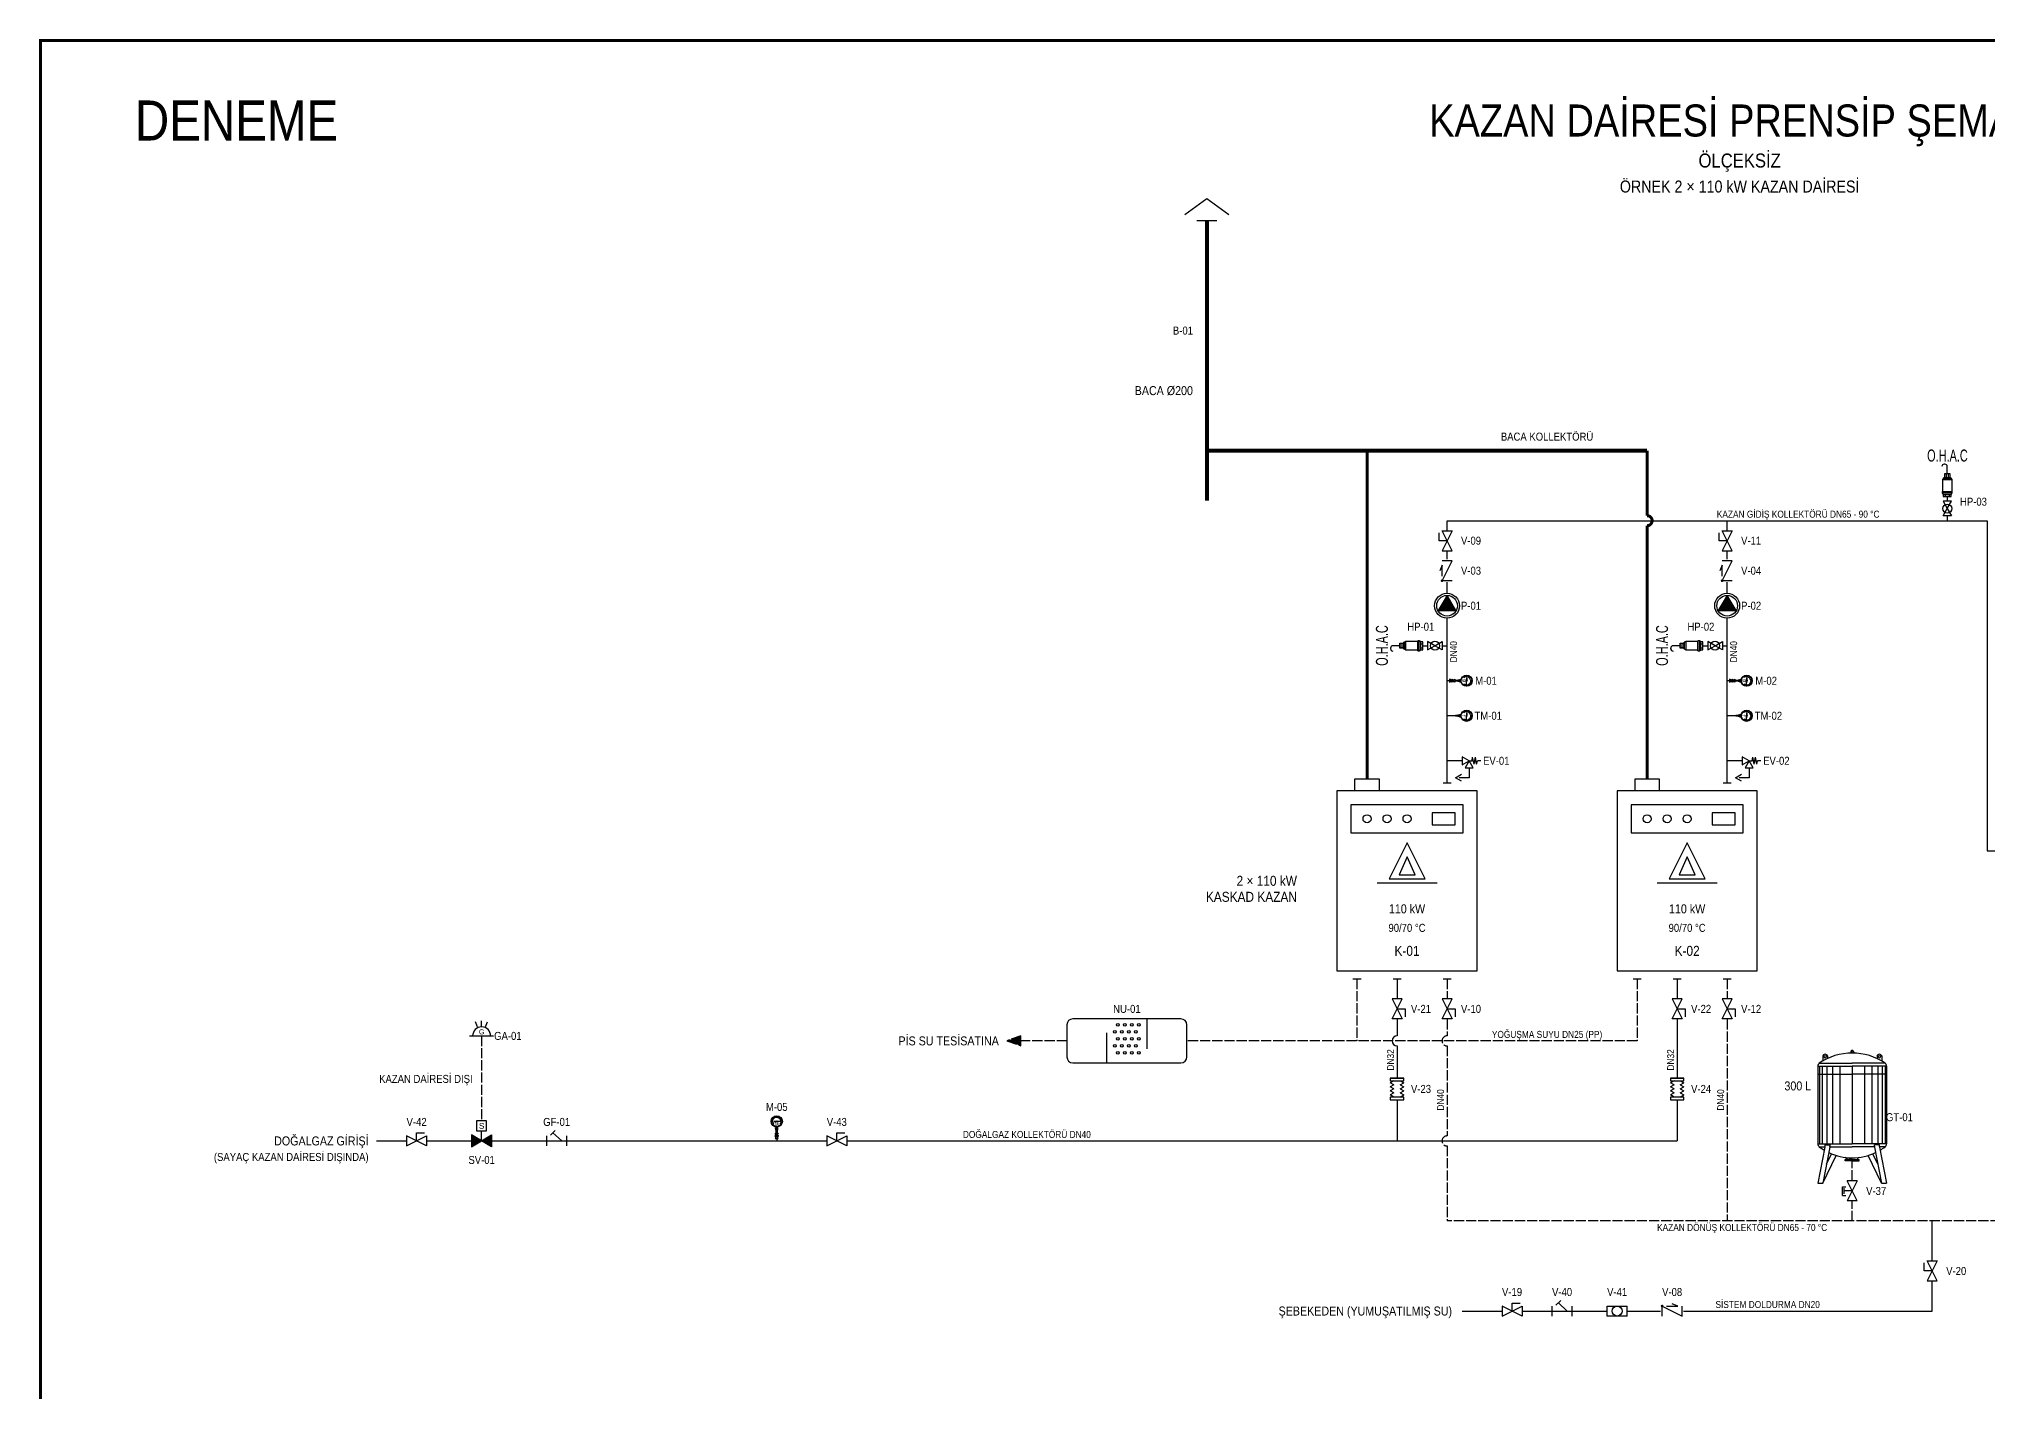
# Model space of a CAD drawing. Header units: centimetres. Extents: x -1298 to 2215, y -2469 to 932.
# Drawn here: x -1298 to 650, y -420 to 932 of the extents above; entities that cross this region are included whole.
import ezdxf
from ezdxf.enums import TextEntityAlignment as Align

# ---------------------------------------------------------------- set-up
doc = ezdxf.new("R2010")
doc.units = ezdxf.units.CM
doc.header["$LTSCALE"] = 8
doc.linetypes.add('DASHED', pattern=[1.524, 1.27, -0.254])
for name, color, linetype in [('MTY-TEFRIS', 15, 'Continuous'), ('MTY-VANA', 1, 'Continuous'), ('ROTAS-DOGALGAZ-BORU', 2, 'Continuous'), ('ROTAS-DOGALGAZ-SEMBOL', 2, 'Continuous'), ('ROTAS-DOGALGAZ-SINYAL', 2, 'DASHED'), ('ROTAS-ISITMA-BACA', 8, 'Continuous'), ('ROTAS-ISITMA-BASLIK', 5, 'Continuous'), ('ROTAS-ISITMA-CAP', 41, 'Continuous'), ('ROTAS-ISITMA-CIHAZ', 135, 'Continuous'), ('ROTAS-ISITMA-DONUS', 30, 'DASHED'), ('ROTAS-ISITMA-ETIKET', 3, 'Continuous'), ('ROTAS-ISITMA-GIDIS', 10, 'Continuous'), ('ROTAS-ISITMA-POMPA', 30, 'Continuous'), ('ROTAS-ISITMA-VANA', 1, 'Continuous'), ('ROTAS-ISITMA-YAZI', 7, 'Continuous'), ('ROTAS-ISITMA-YOGUSMA', 6, 'DASHED'), ('ROTAS-PAFTA', 7, 'Continuous'), ('ROTAS-SIHHI-SOGUK-SU', 5, 'Continuous')]:
    doc.layers.add(name, color=color, linetype=linetype)
doc.styles.add('MTYCAPLT', font='arial.ttf', dxfattribs={"width": 0.65, "height": 1})
doc.styles.add('ROTAS', font='arial.ttf')

# ---------------------------------------------------------------- blocks, each defined once
blk = doc.blocks.new('ROTAS-KAZAN-DUVAR')
for p, q in [((106, 188), (114, 188)), ((40, 88), (100, 88)), ((16, -8), (24, -8)), ((56, -8), (64, -8)), ((106, -8), (114, -8))]:
    blk.add_line(p, q)
for points in [[(0, 0), (140, 0), (140, 180), (0, 180)], [(14, 138), (126, 138), (126, 166), (14, 166)], [(95, 146), (118, 146), (118, 158), (95, 158)], [(52, 92), (88, 92), (70, 128)], [(62, 96), (78, 96), (70, 114)]]:
    blk.add_lwpolyline(points, close=True)
blk.add_lwpolyline([(18, 180), (18, 192), (42, 192), (42, 180)])
for centre in [(30, 152), (50, 152), (70, 152)]:
    blk.add_circle(centre, 4)
blk = doc.blocks.new('MTY-EMNİYET VENTİLİ')
at = {"layer": 'MTY-VANA'}
for p, q in [((0, 22), (-4, 15)), ((3.5, 29.6), (-3.5, 28.3)), ((3.5, 27), (-3.5, 28.3)), ((3.5, 27), (-3.5, 25.6)), ((0, 25), (-3.5, 25.6)), ((0, 33.7), (0, 30.3)), ((3.5, 29.6), (0, 30.3)), ((7, 26), (0, 22)), ((0, 22), (0, 25)), ((0, 22), (7, 18)), ((4, 15), (0, 22)), ((7, 18), (7, 26)), ((7, 22), (17, 22)), ((17, 22), (17, 12)), ((-4, 15), (4, 15)), ((0, 15), (0, 0)), ((17, 8.3), (13.5, 14.3)), ((20.5, 14.3), (17, 8.3))]:
    blk.add_line(p, q, dxfattribs=at)
at = {"layer": 'MTY-VANA', "style": 'MTYCAPLT', "width": 0.65}
blk.add_attdef('CAP', text='', height=10, rotation=358.601, dxfattribs=at).set_placement((0.8, 6.1), align=Align.CENTER)
blk = doc.blocks.new('MTY-TERMOMETRE')
at = {"layer": 'MTY-VANA', "color": 1}
for p, q in [((-3.7, 19.8), (-4.5, 19.9)), ((-3.5, 20.5), (-4.4, 20.7)), ((-3.3, 21.1), (-4.1, 21.4)), ((-3, 21.6), (-3.7, 22.1)), ((-2.6, 22.1), (-3.2, 22.7)), ((-2.7, 19.7), (-0.6, 19.7)), ((-2.7, 19.7), (-2.7, 19.3)), ((-2.1, 22.5), (-2.6, 23.2)), ((-1.5, 22.9), (-1.9, 23.6)), ((-0.9, 23.1), (-1.1, 23.9)), ((-0.3, 23.2), (-0.4, 24)), ((0.4, 23.2), (0.4, 24)), ((4.5, 19.5), (0.5, 19.6)), ((4.5, 19.5), (0.6, 19.4)), ((1, 23.1), (1.2, 23.9)), ((1.6, 22.9), (2, 23.6)), ((2.1, 22.5), (2.6, 23.2)), ((2.6, 22.1), (3.2, 22.7)), ((3.1, 21.6), (3.7, 22.1)), ((3.4, 21.1), (4.1, 21.4)), ((3.6, 20.5), (4.4, 20.7)), ((3.7, 19.8), (4.5, 19.9)), ((-3.7, 19.2), (-4.5, 19.1)), ((-3.6, 18.6), (-4.4, 18.4)), ((-3.3, 18), (-4.1, 17.6)), ((-3, 17.4), (-3.7, 16.9)), ((-2.7, 19.3), (-0.6, 19.4)), ((-1.2, 12.5), (-1.2, 13.4)), ((1.2, 12.5), (-1.2, 12.5)), ((0.9, 13.5), (-0.9, 13.5)), ((-0.9, 10.9), (-0.9, 12.5)), ((0.9, 10.9), (-0.9, 10.9)), ((-0.7, 13.5), (-0.7, 14)), ((-0.5, 12.6), (-0.5, 13.4)), ((-0.5, 8.6), (-0.5, 10.9)), ((0.5, 8.6), (-0.5, 8.6)), ((0, 8.6), (0, 0)), ((0.5, 10.9), (0.5, 8.6)), ((0.6, 12.6), (0.6, 13.4)), ((0.7, 13.5), (0.7, 14)), ((0.9, 12.5), (0.9, 10.9)), ((1.2, 12.5), (1.2, 13.4)), ((3, 17.4), (3.7, 16.9)), ((3.4, 17.9), (4.1, 17.6)), ((3.6, 18.5), (4.4, 18.3)), ((3.7, 19.2), (4.5, 19.1))]:
    blk.add_line(p, q, dxfattribs=at)
for radius in [5.58, 5.3, 0.576]:
    blk.add_circle((0, 19.5), radius, dxfattribs=at)
for centre, radius, start, end in [((-0.9, 13), 0.576, 54.6994, 125.3066), ((-0.9, 13.1), 0.576, 234.694, 305.3013), ((0, 12.2), 1.33, 65.9035, 113.6507), ((0, 13.8), 1.33, 246.3499, 294.0971), ((0.9, 13), 0.576, 54.6934, 125.3006), ((0.9, 13.1), 0.576, 234.7001, 305.3073)]:
    blk.add_arc(centre, radius, start, end, dxfattribs=at)
at = {"layer": 'MTY-VANA', "style": 'MTYCAPLT', "width": 0.65}
blk.add_text('T', height=3, dxfattribs=at).set_placement((0, 15, 0), align=Align.CENTER)
blk.add_attdef('CAP', text='', height=1, rotation=270, dxfattribs=at).set_placement((0, 0), align=Align.CENTER)
blk = doc.blocks.new('MTY-MANOMETRE')
at = {"layer": 'MTY-VANA', "color": 1}
for p, q in [((-3.7, 19.8), (-4.5, 19.9)), ((-3.5, 20.5), (-4.4, 20.7)), ((-3.3, 21.1), (-4.1, 21.4)), ((-3, 21.6), (-3.7, 22.1)), ((-2.6, 22.1), (-3.2, 22.7)), ((-2.7, 19.7), (-0.6, 19.7)), ((-2.7, 19.7), (-2.7, 19.3)), ((-2.1, 22.5), (-2.6, 23.2)), ((-1.5, 22.9), (-1.9, 23.6)), ((-0.9, 23.1), (-1.1, 23.9)), ((-0.3, 23.2), (-0.4, 24)), ((0.4, 23.2), (0.4, 24)), ((4.5, 19.5), (0.5, 19.6)), ((4.5, 19.5), (0.6, 19.4)), ((1, 23.1), (1.2, 23.9)), ((1.6, 22.9), (2, 23.6)), ((2.1, 22.5), (2.6, 23.2)), ((2.6, 22.1), (3.2, 22.7)), ((3.1, 21.6), (3.7, 22.1)), ((3.4, 21.1), (4.1, 21.4)), ((3.6, 20.5), (4.4, 20.7)), ((3.7, 19.8), (4.5, 19.9)), ((-3.7, 19.2), (-4.5, 19.1)), ((-3.6, 18.6), (-4.4, 18.4)), ((-3.3, 18), (-4.1, 17.6)), ((-3, 17.4), (-3.7, 16.9)), ((-2.7, 19.3), (-0.6, 19.4)), ((-1.2, 12.5), (-1.2, 13.4)), ((1.2, 12.5), (-1.2, 12.5)), ((0.9, 13.5), (-0.9, 13.5)), ((-0.9, 10.9), (-0.9, 12.5)), ((0.9, 10.9), (-0.9, 10.9)), ((-0.7, 13.5), (-0.7, 14)), ((-0.5, 12.6), (-0.5, 13.4)), ((-0.5, 8.6), (-0.5, 10.9)), ((0.5, 8.6), (-0.5, 8.6)), ((0, 8.6), (0, 8)), ((0, 2.3), (0, 0)), ((0.5, 10.9), (0.5, 8.6)), ((0.6, 12.6), (0.6, 13.4)), ((0.7, 13.5), (0.7, 14)), ((0.9, 12.5), (0.9, 10.9)), ((1.2, 12.5), (1.2, 13.4)), ((3, 17.4), (3.7, 16.9)), ((3.4, 17.9), (4.1, 17.6)), ((3.6, 18.5), (4.4, 18.3)), ((3.7, 19.2), (4.5, 19.1))]:
    blk.add_line(p, q, dxfattribs=at)
at = {"layer": 'MTY-VANA'}
for p, q in [((-1.5, 7.8), (1.5, 7.8)), ((0, 5.2), (-1.5, 7.8)), ((0, 5.2), (-1.5, 2.5)), ((-1.5, 2.5), (1.5, 2.5)), ((1.5, 7.8), (0, 5.2)), ((1.5, 2.5), (0, 5.2))]:
    blk.add_line(p, q, dxfattribs=at)
at = {"layer": 'MTY-VANA', "color": 1}
for radius in [5.58, 5.3, 0.576]:
    blk.add_circle((0, 19.5), radius, dxfattribs=at)
at = {"layer": 'MTY-VANA'}
blk.add_circle((0, 5.2), 1.5, dxfattribs=at)
at = {"layer": 'MTY-VANA', "color": 1}
for centre, radius, start, end in [((-0.9, 13), 0.576, 54.6994, 125.3066), ((-0.9, 13.1), 0.576, 234.694, 305.3013), ((0, 12.2), 1.33, 65.9035, 113.6507), ((0, 13.8), 1.33, 246.3499, 294.0971), ((0.9, 13), 0.576, 54.6934, 125.3006), ((0.9, 13.1), 0.576, 234.7001, 305.3073)]:
    blk.add_arc(centre, radius, start, end, dxfattribs=at)
at = {"layer": 'MTY-VANA', "width": 0.7}
blk.add_text('M', height=3.59, dxfattribs=at).set_placement((0, 15, 0), align=Align.CENTER)
at = {"layer": 'MTY-VANA', "style": 'MTYCAPLT', "width": 0.65}
blk.add_attdef('CAP', text='', height=10, rotation=270, dxfattribs=at).set_placement((0, 0), align=Align.CENTER)
blk = doc.blocks.new('MTY-O.H.A.C')
at = {"layer": 'MTY-VANA', "color": 2}
for p, q in [((-4.5, 41.1), (-3.5, 42.6)), ((-4.5, 41.1), (4.5, 41.1)), ((-4.5, 29.2), (-4.5, 41.1)), ((-3.5, 43.1), (3.5, 43.1)), ((-3.5, 42.6), (-3.5, 43.1)), ((-3.5, 42.6), (3.5, 42.6)), ((-2.5, 47.1), (2.5, 47.1)), ((-2.5, 43.1), (-2.5, 47.1)), ((-1, 47.1), (-1, 43.1)), ((1, 47.1), (1, 43.1)), ((2.5, 47.1), (2.5, 43.1)), ((3.5, 42.6), (3.5, 43.1)), ((3.5, 42.6), (4.5, 41.1)), ((4.5, 41.1), (4.5, 29.2)), ((-5, 29.2), (5, 29.2)), ((-5, 29.2), (-5, 27.7)), ((-5, 27.7), (5, 27.7)), ((-5, 27.7), (-4, 26.2)), ((-4, 26.2), (4, 26.2)), ((-4, 26.2), (-4, 24.2)), ((-4, 24.2), (4, 24.2)), ((-2, 26.2), (-2, 24.2)), ((2, 26.2), (2, 24.2)), ((4, 26.2), (5, 27.7)), ((4, 24.2), (4, 26.2)), ((5, 27.7), (5, 29.2))]:
    blk.add_line(p, q, dxfattribs=at)
at = {"layer": 'MTY-VANA', "color": 2, "lineweight": -3}
for p, q in [((-2.4, 56.5), (-3, 56.5)), ((0, 47.1), (0, 54.1))]:
    blk.add_line(p, q, dxfattribs=at)
at = {"layer": 'MTY-VANA', "lineweight": -3}
for p, q in [((0, 24.2), (0, 19.4)), ((0, 4.8), (0, 0))]:
    blk.add_line(p, q, dxfattribs=at)
at = {"layer": 'MTY-VANA'}
for points in [[(4.2, 19.4), (-4.2, 19.4), (0, 12.1)], [(4.2, 4.8), (-4.2, 4.8), (0, 12.1)]]:
    blk.add_lwpolyline(points, close=True, dxfattribs=at)
blk.add_circle((0, 12.1), 4.46, dxfattribs=at)
at = {"layer": 'MTY-VANA', "color": 2, "lineweight": -3}
for centre, start, end in [((-3, 54.1), 90, 180), ((-2.4, 54.1), 0, 90)]:
    blk.add_arc(centre, 2.36, start, end, dxfattribs=at)
at = {"layer": 'MTY-VANA', "color": 2, "lineweight": -3, "style": 'MTYCAPLT', "width": 0.65}
blk.add_text('O.H.A.C', height=12, dxfattribs=at).set_placement((0.2, 65.1), align=Align.MIDDLE_CENTER)
at = {"layer": 'MTY-VANA', "style": 'MTYCAPLT', "width": 0.65}
blk.add_attdef('CAP', text='', height=10, rotation=270, dxfattribs=at).set_placement((0, 2.4), align=Align.CENTER)
blk = doc.blocks.new('ROTAS-POMPA')
blk.add_hatch(color=7).paths.add_polyline_path([(10.35, 0), (-4.95, 8.85), (-4.95, -8.85)])
blk.add_lwpolyline([(10.35, 0), (-4.95, 8.85), (-4.95, -8.85)], close=True)
for radius in [12.45, 10.35]:
    blk.add_circle((0, 0), radius)
blk = doc.blocks.new('MTY-CEKVALF VANA')
at = {"layer": 'MTY-VANA'}
h = blk.add_hatch(color=256, dxfattribs=at)
edge = h.paths.add_edge_path()
edge.add_arc((-10, 5), 1.41, 180, 540, ccw=False)
for p, q in [((-10, -5), (-10, 5)), ((-10, 5), (10, -5)), ((-5.6, 5), (5.6, 5)), ((5.6, 5), (0, 7.3)), ((10, -5), (10, 5))]:
    blk.add_line(p, q, dxfattribs=at)
at = {"layer": 'MTY-VANA', "style": 'MTYCAPLT', "width": 0.65}
blk.add_attdef('CAP', text='', height=10, dxfattribs=at).set_placement((-0.4, -4.9), align=Align.CENTER)
blk = doc.blocks.new('MTY-KURESEL VANA')
at = {"layer": 'MTY-VANA'}
for p, q in [((0, 0), (0, 8)), ((0, 8), (8, 8))]:
    blk.add_line(p, q, dxfattribs=at)
blk.add_lwpolyline([(-10, 5), (-10, -5), (10, 5), (10, -5), (-10, 5)], dxfattribs=at)
at = {"layer": 'MTY-VANA', "style": 'MTYCAPLT', "width": 0.65}
blk.add_attdef('CAP', text='', height=10, dxfattribs=at).set_placement((-1.1, 0), align=Align.CENTER)
blk = doc.blocks.new('MTY-ESNEK BAGLANTI')
at = {"layer": 'MTY-VANA'}
for p, q in [((-10.8, -6.7), (-10.8, 6.7)), ((-8.1, 3.1), (-6, 6.7)), ((-4, 3.1), (-6, 6.7)), ((-4, 3.1), (-2, 6.7)), ((0, 3.1), (-2, 6.7)), ((0, 3.1), (2, 6.7)), ((4, 3.1), (2, 6.7)), ((4, 3.1), (6, 6.7)), ((8.1, 3.1), (6, 6.7)), ((-8.1, -3.1), (-6, -6.7)), ((-4, -3.1), (-6, -6.7)), ((-4, -3.1), (-2, -6.7)), ((0, -3.1), (-2, -6.7)), ((0, -3.1), (2, -6.7)), ((4, -3.1), (2, -6.7)), ((4, -3.1), (6, -6.7)), ((8.1, -3.1), (6, -6.7))]:
    blk.add_line(p, q, dxfattribs=at)
for points in [[(-8.1, 6.7), (-10.8, 6.7), (-10.8, -6.7), (-8.1, -6.7)], [(10.8, 6.7), (8.1, 6.7), (8.1, -6.7), (10.8, -6.7)]]:
    blk.add_lwpolyline(points, close=True, dxfattribs=at)
at = {"layer": 'MTY-VANA', "style": 'MTYCAPLT', "width": 0.65}
blk.add_attdef('CAP', text='', height=10, dxfattribs=at).set_placement((0, 0), align=Align.CENTER)
blk = doc.blocks.new('MTY-KITLENEBILIR VANA')
at = {"layer": 'MTY-VANA'}
for p, q in [((-10, -5), (-10, 5)), ((-10, -5), (10, 5)), ((10, -5), (-10, 5)), ((-4.4, 9.8), (-4.4, 6.4)), ((-4.4, 9.8), (4, 9.8)), ((-2.8, 8.1), (2.8, 8.1)), ((0, 0), (0, 8.1)), ((4, 9.8), (4, 6.4)), ((10, -5), (10, 5))]:
    blk.add_line(p, q, dxfattribs=at)
at = {"layer": 'MTY-VANA', "style": 'MTYCAPLT', "width": 0.65}
blk.add_attdef('CAP', text='', height=10, rotation=206.5651, dxfattribs=at).set_placement((0, 0), align=Align.CENTER)
blk = doc.blocks.new('MTY-GENLEŞME TANKI KOLON')
at = {"layer": 'MTY-TEFRIS', "color": 4, "ltscale": 100}
for p, q in [((-52.7, 156.2), (0, 156.2)), ((-47.2, 168), (-47.2, 159.7)), ((-39.7, 168), (-39.7, 163.7)), ((-1.4, 175.9), (-2.9, 172.5)), ((0, 172.6), (0, 177.3)), ((0, 172.6), (0, 177.3)), ((52.7, 156.2), (0, 156.2)), ((1.4, 175.9), (2.9, 172.5)), ((39.7, 168), (39.7, 163.7)), ((47.2, 168), (47.2, 159.7)), ((-54.9, 151.4), (-54.9, 27.4)), ((-54.9, 139), (0, 139)), ((54.9, 139), (0, 139)), ((54.9, 151.4), (54.9, 27.4)), ((-43.6, 22), (-54.8, -35.6)), ((-52.7, 22.6), (-43.5, 22.6)), ((-35.6, 22), (-46.9, -35.6)), ((-46.9, -35.6), (-25.4, 8.8)), ((-43.5, 25.9), (-35.5, 25.9)), ((-43.5, 23.2), (-43.5, 25.9)), ((-41, -5.4), (-32.9, 11.4)), ((-35.6, 22.6), (0, 22.6)), ((-35.5, 23.2), (-35.5, 25.9)), ((-11, 0), (-11, 2.4)), ((0, 2.4), (-11, 2.4)), ((0, 0), (-11, 0)), ((35.6, 22.6), (0, 22.6)), ((0, 2.4), (11, 2.4)), ((0, 0), (11, 0)), ((11, 0), (11, 2.4)), ((46.9, -35.6), (25.4, 8.8)), ((41, -5.4), (32.9, 11.4)), ((43.5, 25.9), (35.5, 25.9)), ((35.5, 23.2), (35.5, 25.9)), ((35.6, 22), (46.9, -35.6)), ((43.5, 23.2), (43.5, 25.9)), ((52.7, 22.6), (43.5, 22.6)), ((43.6, 22), (54.8, -35.6)), ((-54.8, -35.6), (-46.9, -35.6)), ((46.9, -35.6), (54.8, -35.6))]:
    blk.add_line(p, q, dxfattribs=at)
at = {"layer": 'MTY-TEFRIS', "color": 1, "ltscale": 100}
for p, q in [((-54.9, 151.4), (0, 151.4)), ((-52.5, 151.4), (-52.5, 27.4)), ((-47.8, 151.4), (-47.8, 27.4)), ((-40.8, 151.4), (-40.8, 27.4)), ((-31.4, 151.4), (-31.4, 27.4)), ((-19.6, 151.4), (-19.6, 27.4)), ((54.9, 151.4), (0, 151.4)), ((0, 151.4), (0, 27.4)), ((19.6, 151.4), (19.6, 27.4)), ((31.4, 151.4), (31.4, 27.4)), ((40.8, 151.4), (40.8, 27.4)), ((47.8, 151.4), (47.8, 27.4)), ((52.5, 151.4), (52.5, 27.4)), ((-54.9, 27.4), (0, 27.4)), ((54.9, 27.4), (0, 27.4))]:
    blk.add_line(p, q, dxfattribs=at)
at = {"layer": 'MTY-TEFRIS', "color": 4, "ltscale": 100}
for centre in [(-43.4, 166.7), (43.4, 166.7)]:
    blk.add_circle(centre, 2.11, dxfattribs=at)
for centre, radius, start, end in [((-48.6, 151.4), 6.27, 130.1725, 180), ((-0.2, 80.5), 92.1, 89.8626, 124.7126), ((-43.4, 166.7), 3.96, 19.1946, 160.8054), ((0, 175.3), 1.55, 90, 158.8439), ((0, 175.3), 1.55, 21.1561, 90), ((0.2, 80.5), 92.1, 55.2874, 90.1374), ((43.4, 166.7), 3.96, 19.1946, 160.8054), ((48.6, 151.4), 6.27, 0, 49.8275), ((-48.6, 27.4), 6.27, 180, 229.8275), ((0, 92.5), 87.6, 233.0291, 239.4001), ((-49.8, 23.2), 6.27, 348.9798, 0), ((0, 92.5), 87.6, 244.7643, 295.2357), ((-41.8, 23.2), 6.27, 348.9798, 0), ((-12.2, 1.3), 4.52, 13.3838, 76.0694), ((12.2, 1.3), 4.52, 103.9306, 166.6162), ((41.8, 23.2), 6.27, 180, 191.0202), ((49.8, 23.2), 6.27, 180, 191.0202), ((0, 92.5), 87.6, 300.5999, 306.9709), ((48.6, 27.4), 6.27, 310.1725, 0)]:
    blk.add_arc(centre, radius, start, end, dxfattribs=at)
blk = doc.blocks.new('MTY-PISLIK TUTUCU')
at = {"layer": 'MTY-VANA'}
for p, q in [((-10, -5), (-10, 5)), ((-10, 0), (10, 0)), ((10, -5), (10, 5))]:
    blk.add_line(p, q, dxfattribs=at)
at = {"layer": 'MTY-VANA', "color": 1, "ltscale": 75}
for p, q in [((-6.1, 5.8), (-1.4, 10.5)), ((5.1, 0), (-3.7, 8.1))]:
    blk.add_line(p, q, dxfattribs=at)
at = {"layer": 'MTY-VANA', "style": 'MTYCAPLT', "width": 0.65}
blk.add_attdef('CAP', text='', height=10, rotation=180, dxfattribs=at).set_placement((0, 0), align=Align.CENTER)
blk = doc.blocks.new('MTY-OTOMATIK DOLUM VANASI')
at = {"layer": 'MTY-VANA'}
for p, q in [((-10, -5), (-10, 5)), ((-10, 5), (10, 5)), ((10, -5), (10, 5)), ((10, -5), (-10, -5))]:
    blk.add_line(p, q, dxfattribs=at)
blk.add_circle((0, 0), 5, dxfattribs=at)
at = {"layer": 'MTY-VANA', "style": 'MTYCAPLT', "width": 0.65}
blk.add_attdef('CAP', text='', height=10, rotation=333.4349, dxfattribs=at).set_placement((0, 0), align=Align.CENTER)
blk = doc.blocks.new('ROTAS-NOTRALIZASYON')
for p, q in [((80, 22), (80, -8)), ((40, -22), (40, 8))]:
    blk.add_line(p, q)
blk.add_lwpolyline([(6, -22), (114, -22, 0.4142), (120, -16), (120, 16, 0.4142), (114, 22), (6, 22, 0.4142), (0, 16), (0, -16, 0.4142)], format="xyb", close=True)
for centre in [(48, 12), (51, 5), (55, 12), (58, 5), (62, 12), (65, 5), (69, 12), (72, 5), (48, -2), (48, -16), (51, -9), (55, -2), (55, -16), (58, -9), (62, -2), (62, -16), (65, -9), (69, -2), (69, -16), (72, -9)]:
    blk.add_circle(centre, 1.3)
blk = doc.blocks.new('ROTAS-SELENOID')
for points in [[(-10, 6), (-10, -6), (0, 0)], [(10, 6), (10, -6), (0, 0)]]:
    blk.add_hatch(color=7).paths.add_polyline_path(points)
blk.add_line((0, 0), (0, 10))
for points in [[(-5, 10), (5, 10), (5, 20), (-5, 20)], [(-10, 6), (-10, -6), (0, 0)], [(10, 6), (10, -6), (0, 0)]]:
    blk.add_lwpolyline(points, close=True)
at = {"style": 'ROTAS'}
blk.add_text('S', height=6, dxfattribs=at).set_placement((0, 15), align=Align.MIDDLE_CENTER)
blk = doc.blocks.new('ROTAS-GAZ-ALARM')
for p, q in [((-12, 0), (12, 0)), ((-4, 9), (-6, 14)), ((0, 9), (0, 15)), ((4, 9), (6, 14))]:
    blk.add_line(p, q)
blk.add_arc((0, 0), 9, 0, 180)
at = {"style": 'ROTAS'}
blk.add_text('G', height=5, dxfattribs=at).set_placement((0, 4), align=Align.MIDDLE_CENTER)
blk = doc.blocks.new('ROTAS-OK')
blk.add_hatch(color=7).paths.add_polyline_path([(0, 0), (-14, 5), (-14, -5)])
blk.add_lwpolyline([(0, 0), (-14, 5), (-14, -5)], close=True)

msp = doc.modelspace()

# ---------------------------------------------------------------- linework, layer by layer
at = {"layer": 'ROTAS-DOGALGAZ-BORU'}
for points in [[(60, -8), (60, -27.5)], [(340, -8), (340, -27.5)], [(340, -48.5), (340, -107)], [(60, -129), (60, -170)], [(340, -129), (340, -170)], [(-960, -170), (-930.5, -170)], [(-909.5, -170), (-865.5, -170)], [(-844.5, -170), (-790.5, -170)], [(-769.5, -170), (-510.5, -170)], [(-489.5, -170), (340, -170)]]:
    msp.add_lwpolyline(points, dxfattribs=at)
msp.add_lwpolyline([(60, -48.5), (60, -65, 1), (60, -75), (60, -107)], format="xyb", dxfattribs=at)
at = {"layer": 'ROTAS-DOGALGAZ-SINYAL'}
msp.add_lwpolyline([(-855, -65), (-855, -149)], dxfattribs=at)
at = {"layer": 'ROTAS-ISITMA-BACA'}
msp.add_line((-140, 750), (-120, 750), dxfattribs=at)
msp.add_lwpolyline([(-152, 756), (-130, 772), (-108, 756)], dxfattribs=at)
for points, const_width in [([(-130, 470), (-130, 750)], 4), ([(310, 520), (-130, 520)], 4), ([(30, 192), (30, 520)], 3)]:
    msp.add_lwpolyline(points, dxfattribs=dict(at, const_width=const_width))
at = {"layer": 'ROTAS-ISITMA-BACA', "const_width": 3}
msp.add_lwpolyline([(310, 192), (310, 445, 1), (310, 455), (310, 520)], format="xyb", dxfattribs=at)
at = {"layer": 'ROTAS-ISITMA-DONUS'}
for points in [[(110, -8), (110, -27.5)], [(390, -8), (390, -27.5)], [(719.5, -33.3125), (700, -33.3125), (700, -250), (110, -250)], [(390, -48.5), (390, -250)], [(515, -209.5), (515, -190)], [(515, -250), (515, -230.5)]]:
    msp.add_lwpolyline(points, dxfattribs=at)
msp.add_lwpolyline([(110, -48.5), (110, -65, 1), (110, -75), (110, -165, 1), (110, -175), (110, -250)], format="xyb", dxfattribs=at)
at = {"layer": 'ROTAS-ISITMA-GIDIS'}
for points in [[(110, 440.5), (110, 450)], [(110, 450), (650, 450), (650, 120), (667.5, 120)], [(390, 440.5), (390, 450)], [(110, 411.5), (110, 419.5)], [(390, 411.5), (390, 419.5)], [(110, 377.5), (110, 388.5)], [(390, 377.5), (390, 388.5)], [(110, 188), (110, 352.5)], [(390, 188), (390, 352.5)]]:
    msp.add_lwpolyline(points, dxfattribs=at)
at = {"layer": 'ROTAS-ISITMA-YOGUSMA'}
for points in [[(20, -8), (20, -70)], [(300, -8), (300, -70)], [(-270, -70), (-316, -70)], [(300, -70), (-150, -70)]]:
    msp.add_lwpolyline(points, dxfattribs=at)
at = {"layer": 'ROTAS-SIHHI-SOGUK-SU'}
for points in [[(595, -289.5), (595, -250)], [(346.5, -340), (595, -340), (595, -310.5)], [(125, -340), (164.5, -340)], [(185.5, -340), (214.5, -340)], [(235.5, -340), (269.5, -340)], [(290.5, -340), (323.5, -340)]]:
    msp.add_lwpolyline(points, dxfattribs=at)

# ---------------------------------------------------------------- block references
at = {"layer": 'ROTAS-DOGALGAZ-SEMBOL', "rotation": 270}
for name, p in [('MTY-KURESEL VANA', (60, -38)), ('MTY-KURESEL VANA', (340, -38)), ('MTY-ESNEK BAGLANTI', (60, -118)), ('MTY-ESNEK BAGLANTI', (340, -118))]:
    msp.add_blockref(name, p, dxfattribs=at)
at = {"layer": 'ROTAS-DOGALGAZ-SEMBOL'}
for name, p in [('ROTAS-GAZ-ALARM', (-855, -65)), ('ROTAS-SELENOID', (-855, -170)), ('MTY-KURESEL VANA', (-920, -170)), ('MTY-PISLIK TUTUCU', (-780, -170)), ('MTY-KURESEL VANA', (-500, -170))]:
    msp.add_blockref(name, p, dxfattribs=at)
at = {"layer": 'ROTAS-ISITMA-CIHAZ'}
for p in [(0, 0), (280, 0)]:
    msp.add_blockref('ROTAS-KAZAN-DUVAR', p, dxfattribs=at)
at = {"layer": 'ROTAS-ISITMA-CIHAZ', "rotation": 180}
msp.add_blockref('ROTAS-NOTRALIZASYON', (-150, -70), dxfattribs=at)
at = {"layer": 'ROTAS-ISITMA-CIHAZ', "xscale": 0.625, "yscale": 0.625}
msp.add_blockref('MTY-GENLEŞME TANKI KOLON', (515, -190), dxfattribs=at)
at = {"layer": 'ROTAS-ISITMA-POMPA', "rotation": 90}
for p in [(110, 365), (390, 365)]:
    msp.add_blockref('ROTAS-POMPA', p, dxfattribs=at)
at = {"layer": 'ROTAS-ISITMA-VANA'}
for name, p in [('MTY-O.H.A.C', (610, 450)), ('MTY-MANOMETRE', (-560, -170)), ('MTY-PISLIK TUTUCU', (225, -340)), ('MTY-KURESEL VANA', (175, -340)), ('MTY-OTOMATIK DOLUM VANASI', (280, -340)), ('MTY-CEKVALF VANA', (335, -340))]:
    msp.add_blockref(name, p, dxfattribs=at)
for name, p, rotation in [('MTY-KURESEL VANA', (110, 430), 90), ('MTY-KURESEL VANA', (390, 430), 90), ('MTY-CEKVALF VANA', (110, 400), 90), ('MTY-CEKVALF VANA', (390, 400), 90), ('MTY-O.H.A.C', (110, 325), 90), ('MTY-O.H.A.C', (390, 325), 90), ('MTY-MANOMETRE', (110, 290), 270), ('MTY-MANOMETRE', (390, 290), 270), ('MTY-TERMOMETRE', (110, 255), 270), ('MTY-TERMOMETRE', (390, 255), 270), ('MTY-EMNİYET VENTİLİ', (110, 210), 270), ('MTY-EMNİYET VENTİLİ', (390, 210), 270), ('MTY-KURESEL VANA', (110, -38), 270), ('MTY-KURESEL VANA', (390, -38), 270), ('MTY-KITLENEBILIR VANA', (515, -220), 90), ('MTY-KURESEL VANA', (595, -300), 90)]:
    msp.add_blockref(name, p, dxfattribs=dict(at, rotation=rotation))
at = {"layer": 'ROTAS-ISITMA-YOGUSMA', "rotation": 180}
msp.add_blockref('ROTAS-OK', (-330, -70), dxfattribs=at)

# ---------------------------------------------------------------- texts
at = {"layer": 'ROTAS-ISITMA-BASLIK', "style": 'ROTAS', "width": 0.85}
for s, height, p in [('DENEME', 40, (-1100, 850)), ('KAZAN DAİRESİ PRENSİP ŞEMASI', 32, (402.5, 850)), ('ÖLÇEKSİZ', 14, (402.5, 810))]:
    msp.add_text(s, height=height, dxfattribs=at).set_placement(p, align=Align.MIDDLE_CENTER)
at = {"layer": 'ROTAS-ISITMA-ETIKET', "style": 'ROTAS', "width": 0.85}
for s, p in [('K-01', (70, 20)), ('K-02', (350, 20))]:
    msp.add_text(s, height=10, dxfattribs=at).set_placement(p, align=Align.MIDDLE_CENTER)
at = {"layer": 'ROTAS-ISITMA-YAZI', "style": 'ROTAS', "width": 0.85}
msp.add_text('ÖRNEK 2 × 110 kW KAZAN DAİRESİ', height=12, dxfattribs=at).set_placement((402.5, 784), align=Align.MIDDLE_CENTER)

# ---------------------------------------------------------------- wipeouts: each hides what was drawn before it
for points in [[(-144, 635), (-144, 645), (-163.952, 645), (-163.952, 635)], [(-143, 574.5), (-143, 585.5), (-190.441, 585.5), (-190.441, 574.5)], [(-39, 84), (-39, 96), (-97.1, 96), (-97.1, 84)]]:
    msp.add_wipeout(points)

# ---------------------------------------------------------------- next in the draw order: texts
at = {"layer": 'ROTAS-ISITMA-ETIKET', "style": 'ROTAS', "width": 0.85}
msp.add_text('B-01', height=8, dxfattribs=at).set_placement((-153.976, 640), align=Align.MIDDLE_CENTER)
at = {"layer": 'ROTAS-ISITMA-YAZI', "style": 'ROTAS', "width": 0.85}
for s, height, p in [('BACA Ø200', 9, (-144, 580)), ('2 × 110 kW', 10, (-40, 90))]:
    msp.add_text(s, height=height, dxfattribs=at).set_placement(p, align=Align.MIDDLE_RIGHT)

# ---------------------------------------------------------------- next in the draw order: wipeouts: each hides what was drawn before it
for points in [[(244.66, 529), (244.66, 539), (175.34, 539), (175.34, 529)], [(648.44, 464), (648.44, 474), (624, 474), (624, 464)], [(530.7225, 452), (530.7225, 461), (391.2775, 461), (391.2775, 452)], [(143.952, 425), (143.952, 435), (124, 435), (124, 425)], [(423.952, 425), (423.952, 435), (404, 435), (404, 425)], [(143.952, 395), (143.952, 405), (124, 405), (124, 395)], [(423.952, 395), (423.952, 405), (404, 405), (404, 395)], [(143.952, 360), (143.952, 370), (124, 370), (124, 360)], [(423.952, 360), (423.952, 370), (404, 370), (404, 360)], [(96, 339), (96, 349), (71.56, 349), (71.56, 339)], [(376, 339), (376, 349), (351.56, 349), (351.56, 339)], [(121, 327.854), (112, 327.854), (112, 310.146), (121, 310.146)], [(401, 327.854), (392, 327.854), (392, 310.146), (401, 310.146)], [(158.952, 285), (158.952, 295), (139, 295), (139, 285)], [(438.952, 285), (438.952, 295), (419, 295), (419, 285)], [(163.44, 250), (163.44, 260), (139, 260), (139, 250)], [(443.44, 250), (443.44, 260), (419, 260), (419, 250)], [(171.44, 205), (171.44, 215), (147, 215), (147, 205)], [(451.44, 205), (451.44, 215), (427, 215), (427, 205)], [(86.147, 56.5), (86.147, 67.5), (53.853, 67.5), (53.853, 56.5)], [(366.147, 56.5), (366.147, 67.5), (333.853, 67.5), (333.853, 56.5)], [(-197.78, -43), (-197.78, -33), (-222.22, -33), (-222.22, -43)], [(93.952, -43), (93.952, -33), (74, -33), (74, -43)], [(143.952, -43), (143.952, -33), (124, -33), (124, -43)], [(373.952, -43), (373.952, -33), (354, -33), (354, -43)], [(423.952, -43), (423.952, -33), (404, -33), (404, -43)], [(-816.56, -70), (-816.56, -60), (-841, -60), (-841, -70)], [(-337, -75.5), (-337, -64.5), (-424.833, -64.5), (-424.833, -75.5)], [(254.197, -68), (254.197, -59), (165.803, -59), (165.803, -68)], [(58, -80.146), (49, -80.146), (49, -97.854), (58, -97.854)], [(338, -80.146), (329, -80.146), (329, -97.854), (338, -97.854)], [(-863, -113), (-863, -103), (-945.784, -103), (-945.784, -113)], [(93.952, -123), (93.952, -113), (74, -113), (74, -123)], [(373.952, -123), (373.952, -113), (354, -113), (354, -123)], [(475, -120.5), (475, -109.5), (447.755, -109.5), (447.755, -120.5)], [(-550.024, -141), (-550.024, -131), (-569.976, -131), (-569.976, -141)], [(-910.024, -156), (-910.024, -146), (-929.976, -146), (-929.976, -156)], [(-767.78, -156), (-767.78, -146), (-792.22, -146), (-792.22, -156)], [(-490.024, -156), (-490.024, -146), (-509.976, -146), (-509.976, -156)], [(574.44, -151.25), (574.44, -141.25), (550, -141.25), (550, -151.25)], [(-967, -175.5), (-967, -164.5), (-1044.735, -164.5), (-1044.735, -175.5)], [(-261.876, -168), (-261.876, -159), (-358.124, -159), (-358.124, -168)], [(-842.78, -194), (-842.78, -184), (-867.22, -184), (-867.22, -194)], [(548.952, -225), (548.952, -215), (529, -215), (529, -225)], [(474.7225, -261), (474.7225, -252), (335.2775, -252), (335.2775, -261)], [(628.952, -305), (628.952, -295), (609, -295), (609, -305)], [(184.976, -326), (184.976, -316), (165.024, -316), (165.024, -326)], [(234.976, -326), (234.976, -316), (215.024, -316), (215.024, -326)], [(289.976, -326), (289.976, -316), (270.024, -316), (270.024, -326)], [(344.976, -326), (344.976, -316), (325.024, -316), (325.024, -326)], [(470.77, -338), (470.77, -329), (390.23, -329), (390.23, -338)], [(116, -345.5), (116, -334.5), (-22.323, -334.5), (-22.323, -345.5)]]:
    msp.add_wipeout(points)

# ---------------------------------------------------------------- next in the draw order: texts
at = {"layer": 'ROTAS-ISITMA-CAP', "style": 'ROTAS', "width": 0.85}
for s, p in [('KAZAN GİDİŞ KOLLEKTÖRÜ DN65 - 90 °C', (461, 456.5)), ('YOĞUŞMA SUYU DN25 (PP)', (210, -63.5)), ('DOĞALGAZ KOLLEKTÖRÜ DN40', (-310, -163.5)), ('KAZAN DÖNÜŞ KOLLEKTÖRÜ DN65 - 70 °C', (405, -256.5)), ('SİSTEM DOLDURMA DN20', (430.5, -333.5))]:
    msp.add_text(s, height=7, dxfattribs=at).set_placement(p, align=Align.MIDDLE_CENTER)
for s, p in [('DN40', (116.5, 319)), ('DN40', (396.5, 319)), ('DN32', (53.5, -89)), ('DN32', (333.5, -89))]:
    msp.add_text(s, height=7, rotation=90, dxfattribs=at).set_placement(p, align=Align.MIDDLE_CENTER)
at = {"layer": 'ROTAS-ISITMA-ETIKET', "style": 'ROTAS', "width": 0.85}
for s, p in [('HP-03', (636.22, 469)), ('V-09', (133.976, 430)), ('V-11', (413.976, 430)), ('V-03', (133.976, 400)), ('V-04', (413.976, 400)), ('P-01', (133.976, 365)), ('P-02', (413.976, 365)), ('HP-01', (83.78, 344)), ('HP-02', (363.78, 344)), ('M-01', (148.976, 290)), ('M-02', (428.976, 290)), ('TM-01', (151.22, 255)), ('TM-02', (431.22, 255)), ('EV-01', (159.22, 210)), ('EV-02', (439.22, 210)), ('NU-01', (-210, -38)), ('V-21', (83.976, -38)), ('V-10', (133.976, -38)), ('V-22', (363.976, -38)), ('V-12', (413.976, -38)), ('GA-01', (-828.78, -65)), ('V-23', (83.976, -118)), ('V-24', (363.976, -118)), ('M-05', (-560, -136)), ('V-42', (-920, -151)), ('GF-01', (-780, -151)), ('V-43', (-500, -151)), ('GT-01', (562.22, -146.25)), ('SV-01', (-855, -189)), ('V-37', (538.976, -220)), ('V-20', (618.976, -300)), ('V-19', (175, -321)), ('V-40', (225, -321)), ('V-41', (280, -321)), ('V-08', (335, -321))]:
    msp.add_text(s, height=8, dxfattribs=at).set_placement(p, align=Align.MIDDLE_CENTER)
at = {"layer": 'ROTAS-ISITMA-YAZI', "style": 'ROTAS', "width": 0.85}
for s, height, p in [('BACA KOLLEKTÖRÜ', 8, (210, 534)), ('110 kW', 9, (70, 62)), ('110 kW', 9, (350, 62))]:
    msp.add_text(s, height=height, dxfattribs=at).set_placement(p, align=Align.MIDDLE_CENTER)
for s, height, p in [('PİS SU TESİSATINA', 9, (-338, -70)), ('KAZAN DAİRESİ DIŞI', 8, (-864, -108)), ('300 L', 9, (474, -115)), ('DOĞALGAZ GİRİŞİ', 9, (-968, -170)), ('ŞEBEKEDEN (YUMUŞATILMIŞ SU)', 9, (115, -340))]:
    msp.add_text(s, height=height, dxfattribs=at).set_placement(p, align=Align.MIDDLE_RIGHT)

# ---------------------------------------------------------------- next in the draw order: wipeouts: each hides what was drawn before it
msp.add_wipeout([(-39, 68), (-39, 80), (-108.32, 80), (-108.32, 68)])

# ---------------------------------------------------------------- next in the draw order: texts
msp.add_text('KASKAD KAZAN', height=10, dxfattribs=at).set_placement((-40, 74), align=Align.MIDDLE_RIGHT)

# ---------------------------------------------------------------- next in the draw order: wipeouts: each hides what was drawn before it
for points in [[(88.952, 38), (88.952, 48), (51.048, 48), (51.048, 38)], [(368.952, 38), (368.952, 48), (331.048, 48), (331.048, 38)], [(108, -120.146), (99, -120.146), (99, -137.854), (108, -137.854)], [(388, -120.146), (379, -120.146), (379, -137.854), (388, -137.854)], [(-967, -191), (-967, -181), (-1099.152, -181), (-1099.152, -191)]]:
    msp.add_wipeout(points)

# ---------------------------------------------------------------- next in the draw order: linework, layer by layer
at = {"layer": 'ROTAS-PAFTA', "const_width": 3}
msp.add_lwpolyline([(-1296, -2467.75), (2213.9788, -2467.75), (2213.9788, 930), (-1296, 930)], close=True, dxfattribs=at)

# ---------------------------------------------------------------- next in the draw order: texts
at = {"layer": 'ROTAS-ISITMA-CAP', "style": 'ROTAS', "width": 0.85}
for p in [(103.5, -129), (383.5, -129)]:
    msp.add_text('DN40', height=7, rotation=90, dxfattribs=at).set_placement(p, align=Align.MIDDLE_CENTER)
at = {"layer": 'ROTAS-ISITMA-YAZI', "style": 'ROTAS', "width": 0.85}
for p in [(70, 43), (350, 43)]:
    msp.add_text('90/70 °C', height=8, dxfattribs=at).set_placement(p, align=Align.MIDDLE_CENTER)
msp.add_text('(SAYAÇ KAZAN DAİRESİ DIŞINDA)', height=8, dxfattribs=at).set_placement((-968, -186), align=Align.MIDDLE_RIGHT)

doc.saveas('drawing.dxf')
